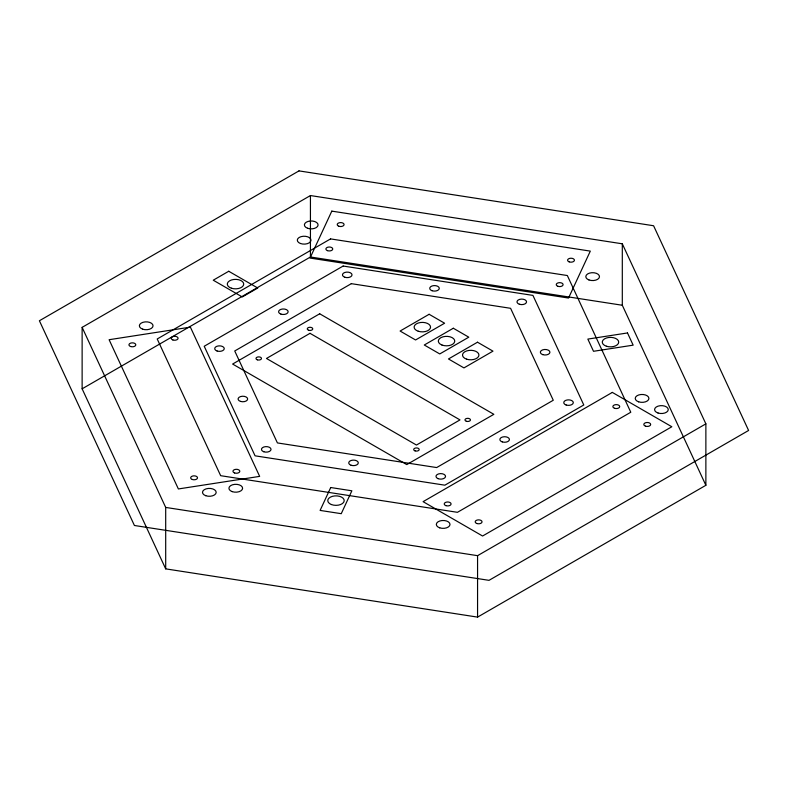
<?xml version="1.0" encoding="UTF-8"?>
<svg xmlns="http://www.w3.org/2000/svg" width="788" height="788" viewBox="0 0 788 788"><rect width="100%" height="100%" fill="white"/><g stroke="black" fill="none" stroke-linecap="round" stroke-linejoin="round"><path stroke-width="1.18" d="M82.129 327.365L310.433 195.552L622.303 243.807L705.871 423.855L705.871 485.3L477.567 617.112L165.697 568.867L82.129 388.809L82.129 327.365L165.697 507.423L165.697 568.867M82.129 388.809L310.433 256.996L622.303 305.251L705.871 485.3M165.697 507.423L477.567 555.668L705.871 423.855M622.303 243.807L622.303 305.251M477.567 555.668L477.567 617.112M310.433 195.552L310.433 256.996M331.807 211.125L310.019 258.06L568.532 298.051L590.31 251.116L331.807 211.125M330.724 487.526L320.105 510.417L341.253 513.687L351.872 490.796L330.724 487.526M298.987 170.888L39.4 320.755L134.413 525.488L489.013 580.342L748.6 430.465L653.587 225.742L298.987 170.888M228.737 271.259L213.252 280.203L242.28 296.958L257.765 288.024L228.737 271.259M330.556 238.902L157.216 338.978L220.66 475.686L457.444 512.318L630.784 412.242L567.34 275.534L330.556 238.902M343.144 266.039L204.22 346.257L255.066 455.819L444.856 485.181L583.78 404.973L532.934 295.401L343.144 266.039M351.33 283.66L234.735 350.975L277.415 442.925L436.67 467.56L553.265 400.255L510.585 308.305L351.33 283.66M319.692 313.782L232.618 364.046L406.766 464.595L493.849 414.321L319.692 313.782M310.019 333.324L266.482 358.461L416.448 445.043L459.985 419.906L310.019 333.324M429.125 314.284L400.097 331.039L415.571 339.973L444.599 323.218L429.125 314.284M453.307 328.241L424.279 345.006L439.763 353.94L468.791 337.185L453.307 328.241M477.498 342.209L448.471 358.964L463.955 367.907L492.973 351.143L477.498 342.209M612.325 392.404L423.087 501.661L482.581 536.017L671.829 426.751L612.325 392.404M190.381 327.128L109.108 339.707L178.374 488.954L259.656 476.376L190.381 327.128M627.494 332.95L587.848 339.086L593.512 351.29L633.158 345.154L627.494 332.95M308.65 330.231A2.738 1.576 0 0 0 312.757 328.862A2.738 1.576 0 0 0 308.65 327.493A2.738 1.576 0 0 0 308.65 330.231M466.358 421.275A2.738 1.576 0 0 0 470.456 419.906A2.738 1.576 0 0 0 466.358 418.536A2.738 1.576 0 0 0 466.358 421.275M415.079 450.884A2.738 1.576 0 0 0 419.186 449.515A2.738 1.576 0 0 0 415.079 448.145A2.738 1.576 0 0 0 415.079 450.884M257.371 359.83A2.738 1.576 0 0 0 261.478 358.461A2.738 1.576 0 0 0 257.371 357.092A2.738 1.576 0 0 0 257.371 359.83M445.949 505.66A3.418 1.97 0 0 0 451.081 503.956A3.418 1.97 0 0 0 445.949 502.242A3.418 1.97 0 0 0 445.949 505.66M614.581 408.302A3.418 1.97 0 0 0 619.713 406.588A3.418 1.97 0 0 0 614.581 404.884A3.418 1.97 0 0 0 614.581 408.302M476.701 523.459A3.418 1.97 0 0 0 482.029 521.971A3.418 1.97 0 0 0 477.124 520.05A3.418 1.97 0 0 0 476.701 523.459M645.539 426.18A3.418 1.97 0 0 0 650.671 424.466A3.418 1.97 0 0 0 645.539 422.752A3.418 1.97 0 0 0 645.539 426.18M439.734 527.842A6.846 3.95 0 0 0 449.997 524.424A6.846 3.95 0 0 0 439.734 521.006A6.846 3.95 0 0 0 439.734 527.842M638.654 401.831A6.846 3.95 0 0 0 648.918 398.403A6.846 3.95 0 0 0 638.654 394.985A6.846 3.95 0 0 0 638.654 401.831M658.01 413.001A6.846 3.95 0 0 0 668.263 409.583A6.846 3.95 0 0 0 658.01 406.155A6.846 3.95 0 0 0 658.01 413.001M557.835 286.28A3.418 1.97 0 0 0 563.095 284.704A3.418 1.97 0 0 0 558.111 282.862A3.418 1.97 0 0 0 557.835 286.28M327.473 250.643A3.418 1.97 0 0 0 332.743 249.077A3.418 1.97 0 0 0 327.759 247.225A3.418 1.97 0 0 0 327.473 250.643M569.163 261.862A3.418 1.97 0 0 0 574.432 260.296A3.418 1.97 0 0 0 569.448 258.444A3.418 1.97 0 0 0 569.163 261.862M338.801 226.225A3.418 1.97 0 0 0 344.07 224.659A3.418 1.97 0 0 0 339.086 222.807A3.418 1.97 0 0 0 338.801 226.225M588.941 279.947A6.846 3.95 0 0 0 599.471 276.815A6.846 3.95 0 0 0 589.503 273.121A6.846 3.95 0 0 0 588.941 279.947M300.455 243.502A6.846 3.95 0 0 0 310.984 240.37A6.846 3.95 0 0 0 301.016 236.666A6.846 3.95 0 0 0 300.455 243.502M307.537 228.244A6.846 3.95 0 0 0 318.076 225.102A6.846 3.95 0 0 0 308.098 221.408A6.846 3.95 0 0 0 307.537 228.244M172.877 339.953A3.418 1.97 0 0 0 178.078 338.318A3.418 1.97 0 0 0 173.025 336.535A3.418 1.97 0 0 0 172.877 339.953M234.607 472.958A3.418 1.97 0 0 0 239.808 471.313A3.418 1.97 0 0 0 234.745 469.54A3.418 1.97 0 0 0 234.607 472.958M130.591 346.503A3.418 1.97 0 0 0 135.792 344.858A3.418 1.97 0 0 0 130.729 343.085A3.418 1.97 0 0 0 130.591 346.503M192.311 479.498A3.418 1.97 0 0 0 197.512 477.853A3.418 1.97 0 0 0 192.459 476.08A3.418 1.97 0 0 0 192.311 479.498M142.638 329.157A6.846 3.95 0 0 0 153.039 325.877A6.846 3.95 0 0 0 142.923 322.322A6.846 3.95 0 0 0 142.638 329.157M232.204 491.623A6.846 3.95 0 0 0 242.606 488.343A6.846 3.95 0 0 0 232.49 484.787A6.846 3.95 0 0 0 232.204 491.623M205.776 495.711A6.846 3.95 0 0 0 216.178 492.431A6.846 3.95 0 0 0 206.062 488.875A6.846 3.95 0 0 0 205.776 495.711M432.1 290.742A4.787 2.768 0 0 0 439.29 288.349A4.787 2.768 0 0 0 432.1 285.955A4.787 2.768 0 0 0 432.1 290.742M519.361 304.247A4.787 2.768 0 0 0 526.551 301.853A4.787 2.768 0 0 0 519.361 299.46A4.787 2.768 0 0 0 519.361 304.247M566.129 405.002A4.787 2.768 0 0 0 573.309 402.609A4.787 2.768 0 0 0 566.129 400.215A4.787 2.768 0 0 0 566.129 405.002M542.745 354.63A4.787 2.768 0 0 0 549.925 352.236A4.787 2.768 0 0 0 542.745 349.833A4.787 2.768 0 0 0 542.745 354.63M502.251 441.891A4.787 2.768 0 0 0 509.432 439.487A4.787 2.768 0 0 0 502.251 437.094A4.787 2.768 0 0 0 502.251 441.891M438.079 478.661A4.787 2.768 0 0 0 445.535 476.573A4.787 2.768 0 0 0 438.67 473.884A4.787 2.768 0 0 0 438.079 478.661M351.103 465.265A4.787 2.768 0 0 0 358.294 462.871A4.787 2.768 0 0 0 351.103 460.478A4.787 2.768 0 0 0 351.103 465.265M263.842 451.77A4.787 2.768 0 0 0 271.033 449.377A4.787 2.768 0 0 0 263.842 446.983A4.787 2.768 0 0 0 263.842 451.77M240.468 401.387A4.787 2.768 0 0 0 247.649 398.994A4.787 2.768 0 0 0 240.468 396.6A4.787 2.768 0 0 0 240.468 401.387M217.084 351.005A4.787 2.768 0 0 0 224.265 348.611A4.787 2.768 0 0 0 217.084 346.218A4.787 2.768 0 0 0 217.084 351.005M280.961 314.126A4.787 2.768 0 0 0 288.142 311.733A4.787 2.768 0 0 0 280.961 309.339A4.787 2.768 0 0 0 280.961 314.126M344.839 277.248A4.787 2.768 0 0 0 352.029 274.854A4.787 2.768 0 0 0 344.839 272.461A4.787 2.768 0 0 0 344.839 277.248M231.406 288.211A8.205 4.738 0 0 0 243.719 284.113A8.205 4.738 0 0 0 231.406 280.006A8.205 4.738 0 0 0 231.406 288.211M606.396 346.228A8.205 4.738 0 0 0 618.708 342.12A8.205 4.738 0 0 0 606.396 338.013A8.205 4.738 0 0 0 606.396 346.228M331.384 504.537A8.205 4.738 0 0 0 344.179 500.951A8.205 4.738 0 0 0 332.398 496.341A8.205 4.738 0 0 0 331.384 504.537M466.614 359.161A8.205 4.738 0 0 0 478.937 355.053A8.205 4.738 0 0 0 466.614 350.956A8.205 4.738 0 0 0 466.614 359.161M418.241 331.236A8.205 4.738 0 0 0 430.553 327.128A8.205 4.738 0 0 0 418.241 323.021A8.205 4.738 0 0 0 418.241 331.236M441.93 345.016A8.205 4.738 0 0 0 454.725 341.431A8.205 4.738 0 0 0 442.945 336.831A8.205 4.738 0 0 0 441.93 345.016"/></g></svg>
